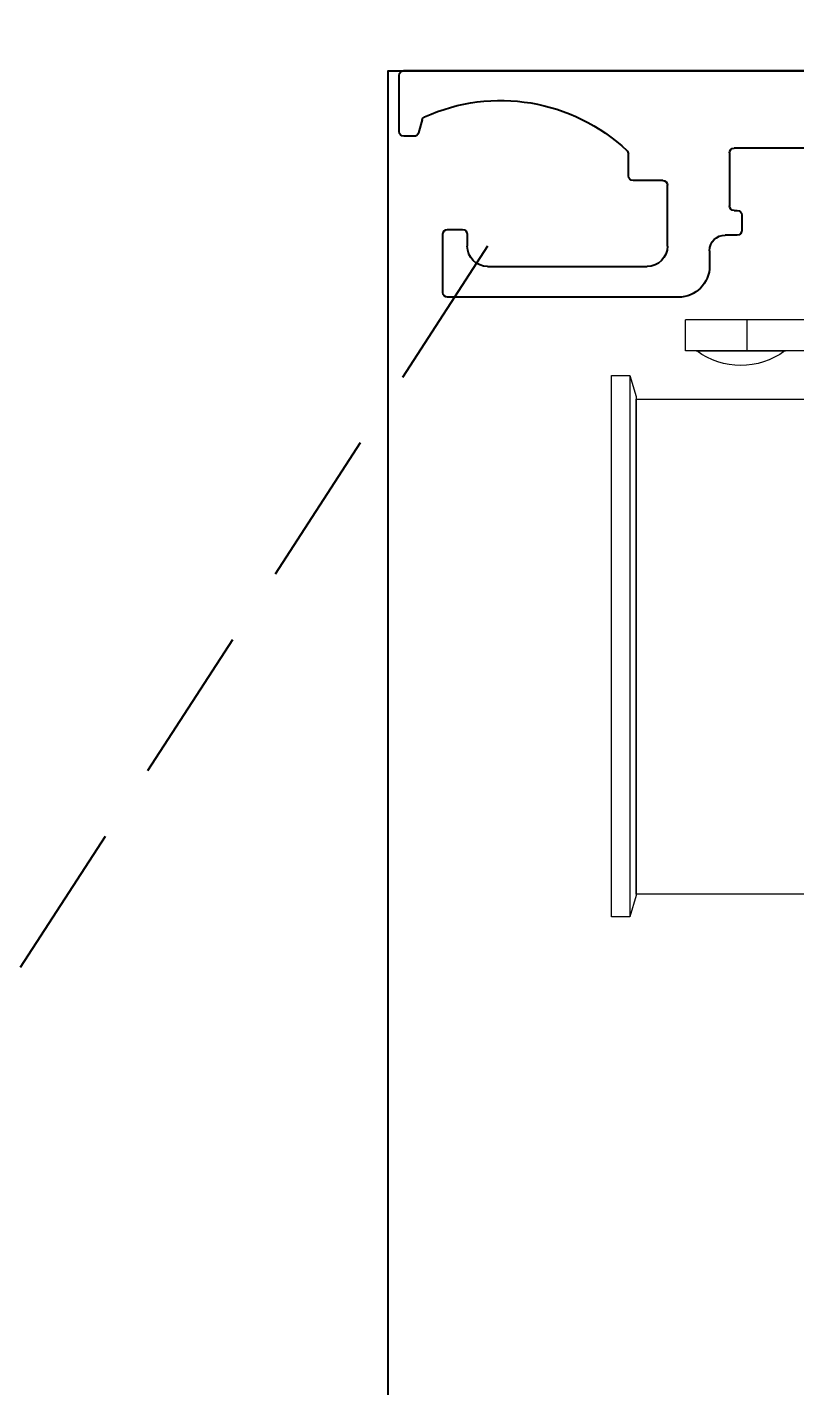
# Model space of a CAD drawing. Header units: inches. Extents: x 0 to 234, y -37 to 292.
# Drawn here: x 11.328 to 13.782, y -11 to -6.653 of the extents above; entities that cross this region are included whole.
import ezdxf

# ---------------------------------------------------------------- set-up
doc = ezdxf.new("R2010")
doc.units = ezdxf.units.IN
doc.header["$MEASUREMENT"] = 0
doc.header["$PDSIZE"] = -1
doc.linetypes.add('HIDDEN', pattern=[0.075, 0.05, -0.025])
doc.layers.get('0').update_dxf_attribs({"lineweight": 25})
doc.layers.get('Defpoints').update_dxf_attribs({"lineweight": 0})
doc.layers.add('DIM', color=7, linetype='Continuous', lineweight=25)
doc.styles.add('DIM', font='ARRomD.shx')
doc.dimstyles.get("Standard").update_dxf_attribs({"dimscale": 0, "dimtxt": 0.36, "dimasz": 0.4, "dimexe": 0.05, "dimexo": 0.2, "dimgap": 0.125, "dimtad": 0, "dimdec": 5, "dimzin": 0, "dimdsep": 46, "dimlunit": 4, "dimtxsty": 'DIM', "dimcen": 0.09, "dimclrd": 256, "dimclre": 256, "dimclrt": 256, "dimadec": 0, "dimazin": 0, "dimtfac": 1, "dimtdec": 4, "dimtofl": 0, "dimtmove": 0, "dimatfit": 3, "dimfxl": 1, "dimfrac": 2, "dimtolj": 1, "dimtzin": 0, "dimlwd": -1, "dimlwe": -1, "dimarcsym": 0})

# ---------------------------------------------------------------- blocks, each defined once
blk = doc.blocks.new('A$C1483')
at = {"color": 1, "linetype": 'Continuous', "lineweight": 18}
for p, q in [((4.443, 3.2756), (5.2107, 3.2756)), ((5.0138, 3.2756), (5.0138, 3.1772)), ((5.2107, 3.1772), (5.2107, 3.2756)), ((2.376, 3.1772), (5.2107, 3.1772)), ((5.1742, 3.1764), (4.8928, 3.1764)), ((5.3878, 3.0984), (5.3682, 3.0305)), ((5.4469, 3.0984), (5.3878, 3.0984)), ((5.3878, 3.0984), (5.3878, 1.3661)), ((5.4469, 1.3661), (5.4469, 3.0984)), ((5.3681, 3.006), (5.3681, 3.0062)), ((5.3682, 3.0305), (5.3682, 1.4341)), ((5.3682, 1.4341), (5.3878, 1.3661)), ((5.3878, 1.3661), (5.4469, 1.3661))]:
    blk.add_line(p, q, dxfattribs=at)
blk.add_lwpolyline([(4.7381, 3.0222), (4.7381, 1.438), (5.3682, 1.438), (5.3682, 3.0222)], close=True, dxfattribs=at)
for centre, radius, start, end in [((4.8905, 3.1732), 0.00394, 53.4443, 90), ((5.0335, 3.3661), 0.2362, 233.4443, 306.5557), ((5.1765, 3.1732), 0.00394, 90, 126.5557)]:
    blk.add_arc(centre, radius, start, end, dxfattribs=at)
blk = doc.blocks.new('A$C28736')
for p, q in [((4.435, 7.1251), (3.0626, 7.1251)), ((4.45, 6.9301), (4.45, 7.1101)), ((4.3764, 6.9675), (4.3875, 6.9262)), ((4.402, 6.9151), (4.435, 6.9151)), ((2.7815, 6.8768), (3.3786, 6.8768)), ((3.3936, 6.8618), (3.3936, 6.6931)), ((3.7166, 6.7884), (3.7166, 6.8585)), ((3.5916, 6.5635), (3.5916, 6.7584)), ((3.6066, 6.7734), (3.7016, 6.7734)), ((3.3534, 6.6631), (3.3534, 6.6141)), ((3.3786, 6.6781), (3.3684, 6.6781)), ((4.2946, 6.6167), (4.2466, 6.6167)), ((3.3684, 6.5991), (3.4066, 6.5991)), ((4.2316, 6.6017), (4.2316, 6.5635)), ((4.3096, 6.4153), (4.3096, 6.6017)), ((3.4566, 6.5491), (3.4566, 6.5003)), ((4.1666, 6.4985), (3.6566, 6.4985)), ((3.5566, 6.4003), (4.2946, 6.4003))]:
    blk.add_line(p, q)
for centre, radius, start, end in [((4.435, 7.1101), 0.015, 0, 90), ((4.1252, 6.4408), 0.5889, 65.6377, 133.3023), ((4.3619, 6.9636), 0.015, 15.0002, 65.6377), ((4.402, 6.9301), 0.015, 195.0002, 270), ((4.435, 6.9301), 0.015, 270, 0), ((3.3786, 6.8618), 0.015, 0, 90), ((3.7316, 6.8585), 0.015, 133.3023, 180), ((3.7016, 6.7884), 0.015, 270, 0), ((3.6066, 6.7584), 0.015, 90, 180), ((3.3684, 6.6631), 0.015, 90, 180), ((3.3786, 6.6931), 0.015, 270, 0), ((3.3684, 6.6141), 0.015, 180, 270), ((4.2466, 6.6017), 0.015, 90, 180), ((4.2946, 6.6017), 0.015, 0, 90), ((3.4066, 6.5491), 0.05, 0, 90), ((3.6566, 6.5635), 0.065, 180, 270), ((4.1666, 6.5635), 0.065, 270, 360), ((3.5566, 6.5003), 0.1, 180, 270), ((4.2946, 6.4153), 0.015, 270, 360)]:
    blk.add_arc(centre, radius, start, end)
blk = doc.blocks.new('*D6725')
at = {"layer": 'Defpoints', "color": 0}
for p in [(16.982, -4.9016), (12.482, -6.7919), (16.982, -6.7919)]:
    blk.add_point(p, dxfattribs=at)
at = {"layer": 'DIM'}
for p, q in [((12.482, -6.5145), (12.482, -4.8323)), ((16.982, -6.5145), (16.982, -4.8323)), ((11.9272, -4.9016), (11.3724, -4.9016)), ((17.5368, -4.9016), (18.0916, -4.9016))]:
    blk.add_line(p, q, dxfattribs=at)
for points in [[(11.9272, -4.9941), (11.9272, -4.8092), (12.482, -4.9016)], [(17.5368, -4.8092), (17.5368, -4.9941), (16.982, -4.9016)]]:
    blk.add_solid(points, dxfattribs=at)
at = {"layer": 'DIM', "insert": (14.4159, -4.9016), "char_height": 0.5548, "attachment_point": 5, "style": 'DIM'}
blk.add_mtext('\\A1;4 1/2"\\P [114]', dxfattribs=at)

msp = doc.modelspace()

# ---------------------------------------------------------------- linework, layer by layer
at = {"linetype": 'HIDDEN', "ltscale": 10}
msp.add_line((12.799905, -7.35352), (9.719184, -12.108678), dxfattribs=at)
msp.add_lwpolyline([(12.482032, -14.635729), (12.482032, -6.791885), (16.982032, -6.791885), (16.982032, -31.301032), (12.482032, -31.301032), (12.482032, -30.988532)])

# ---------------------------------------------------------------- block references
at = {"xscale": -1}
for name, p in [('A$C28736', (16.966473, -13.91697)), ('A$C1483', (18.642786, -10.865077))]:
    msp.add_blockref(name, p, dxfattribs=at)

# ---------------------------------------------------------------- dimensions: what is measured, and where the dimension line sits
at = {"layer": 'DIM'}
dim = msp.add_linear_dim(base=(16.982032, -4.90164), p1=(12.482032, -6.791885), p2=(16.982032, -6.791885), dimstyle='Standard', override={"dimscale": 1.387, "dimtxt": 0.4, "dimpost": '\\P', "dimfxlon": 0}, dxfattribs=at)
dim.commit()
dim.dimension.update_dxf_attribs({"geometry": '*D6725', "text_midpoint": (14.415948, -4.90164), "dimtype": 160})

doc.saveas('drawing.dxf')
